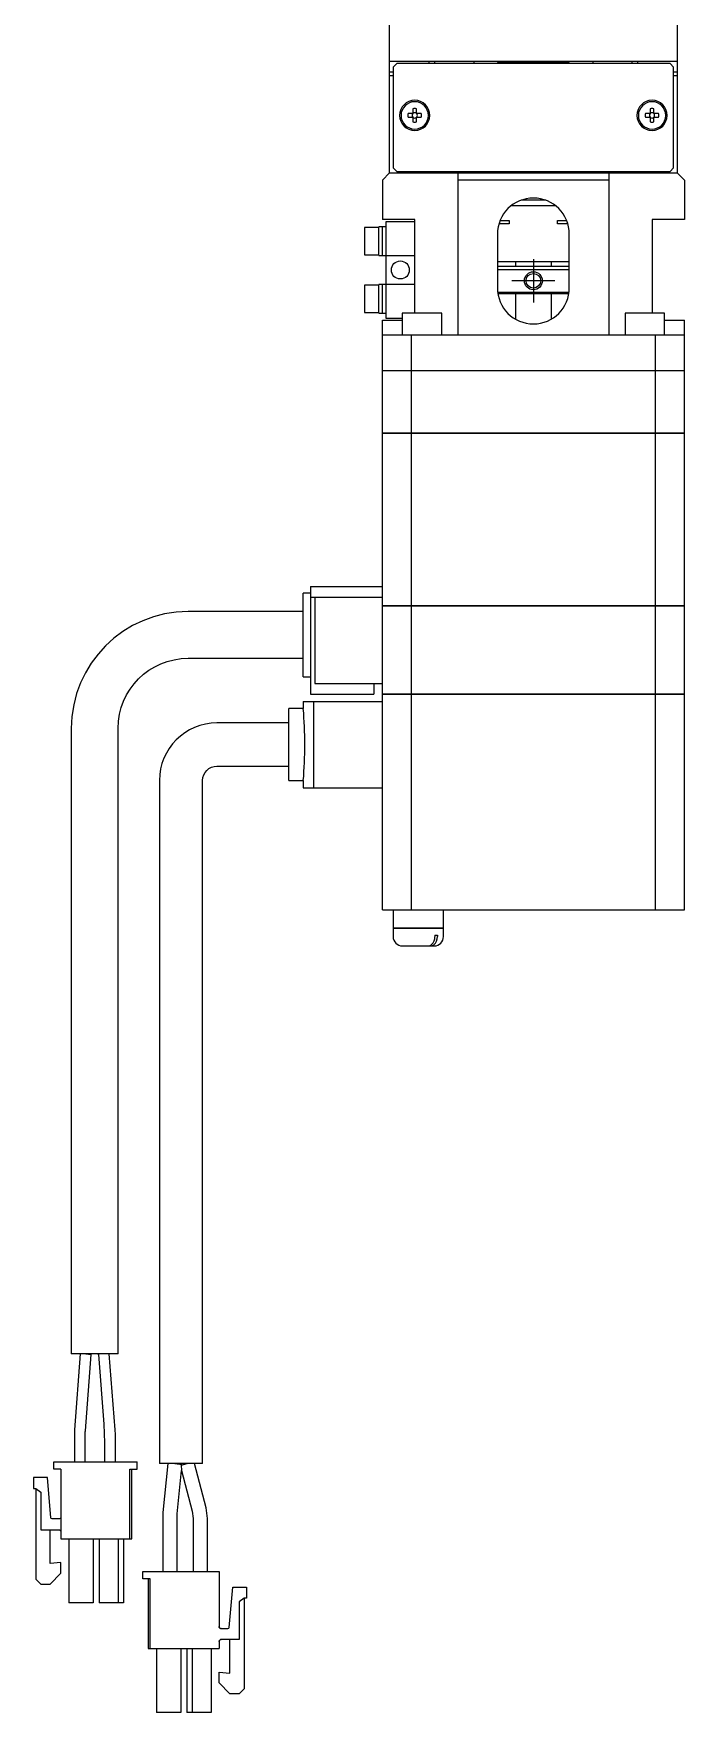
# Model space of a CAD drawing. Extents: x 0 to 1659, y -8 to 1394.
# Drawn here: x 688.7 to 779.2, y 1006.8 to 1240.3 of the extents above; entities that cross this region are included whole.
import ezdxf

# ---------------------------------------------------------------- set-up
doc = ezdxf.new("R2010")
doc.units = 0
doc.header["$LTSCALE"] = 0.5
doc.linetypes.add('CENTER', pattern=[50.8, 31.75, -6.35, 6.35, -6.35])
for name, color, linetype in [('MSM_CENTER', 1, 'CENTER'), ('MSM_CONTINUOUS', 7, 'CONTINUOUS'), ('MSM_NARROW', 5, 'CONTINUOUS')]:
    doc.layers.add(name, color=color, linetype=linetype)

msp = doc.modelspace()

# ---------------------------------------------------------------- linework, layer by layer
at = {"layer": 'MSM_CENTER'}
for p, q in [((758.15, 1208.94), (758.15, 1202.94)), ((761.15, 1205.94), (755.15, 1205.94))]:
    msp.add_line(p, q, dxfattribs=at)
at = {"layer": 'MSM_CONTINUOUS'}
for p, q in [((738.15, 1220.94), (738.15, 1258.44)), ((778.15, 1258.44), (778.15, 1220.94)), ((778.15, 1236.44), (738.15, 1236.44)), ((739.15, 1236.14), (738.65, 1235.64)), ((738.65, 1235.64), (738.65, 1221.64)), ((777.15, 1236.14), (739.15, 1236.14)), ((743.65, 1236.14), (743.65, 1236.44)), ((744.4, 1236.44), (744.4, 1236.14)), ((749.9, 1236.14), (749.9, 1236.44)), ((753.35, 1236.44), (753.15, 1236.24)), ((763.15, 1236.24), (753.15, 1236.24)), ((753.15, 1236.24), (753.15, 1236.14)), ((763.15, 1236.24), (762.95, 1236.44)), ((763.15, 1236.14), (763.15, 1236.24)), ((766.4, 1236.44), (766.4, 1236.14)), ((771.9, 1236.14), (771.9, 1236.44)), ((772.65, 1236.44), (772.65, 1236.14)), ((777.65, 1235.64), (777.15, 1236.14)), ((777.65, 1221.64), (777.65, 1235.64)), ((738.65, 1234.94), (738.15, 1234.94)), ((738.65, 1234.44), (738.15, 1234.44)), ((778.15, 1234.94), (777.65, 1234.94)), ((778.15, 1234.44), (777.65, 1234.44)), ((741.41, 1229.18), (740.73, 1229.18)), ((740.73, 1228.7), (741.41, 1228.7)), ((741.41, 1229.86), (741.41, 1229.18)), ((741.41, 1228.7), (741.41, 1228.02)), ((741.89, 1229.18), (741.89, 1229.86)), ((742.57, 1229.18), (741.89, 1229.18)), ((741.89, 1228.02), (741.89, 1228.7)), ((741.89, 1228.7), (742.57, 1228.7)), ((774.41, 1229.18), (773.73, 1229.18)), ((773.73, 1228.7), (774.41, 1228.7)), ((774.41, 1229.86), (774.41, 1229.18)), ((774.41, 1228.7), (774.41, 1228.02)), ((774.89, 1229.18), (774.89, 1229.86)), ((775.57, 1229.18), (774.89, 1229.18)), ((774.89, 1228.7), (775.57, 1228.7)), ((774.89, 1228.02), (774.89, 1228.7)), ((738.65, 1221.64), (739.15, 1221.14)), ((739.15, 1221.14), (777.15, 1221.14)), ((743.65, 1221.14), (743.65, 1220.94)), ((748.15, 1221.14), (748.15, 1220.94)), ((750.65, 1221.14), (750.65, 1220.94)), ((765.65, 1220.94), (765.65, 1221.14)), ((768.15, 1220.94), (768.15, 1221.14)), ((772.65, 1220.94), (772.65, 1221.14)), ((777.15, 1221.14), (777.65, 1221.64)), ((738.15, 1220.94), (737.15, 1219.94)), ((737.15, 1219.94), (737.15, 1214.44)), ((738.15, 1220.94), (778.15, 1220.94)), ((747.65, 1220.94), (747.65, 1198.44)), ((768.65, 1219.94), (747.65, 1219.94)), ((768.65, 1220.94), (768.65, 1198.44)), ((779.15, 1219.94), (778.15, 1220.94)), ((779.15, 1219.94), (779.15, 1214.44)), ((759.86, 1217.14), (756.45, 1217.14)), ((756.9, 1217.28), (756.9, 1217.14)), ((759.4, 1217.14), (759.4, 1217.28)), ((741.65, 1214.44), (737.15, 1214.44)), ((737.65, 1214.14), (737.65, 1200.74)), ((741.65, 1214.14), (737.65, 1214.14)), ((741.65, 1201.44), (741.65, 1214.44)), ((753.53, 1214.34), (754.8, 1214.34)), ((754.8, 1214.34), (754.8, 1213.84)), ((761.28, 1216.34), (755.03, 1216.34)), ((761.5, 1214.34), (762.78, 1214.34)), ((761.5, 1213.84), (761.5, 1214.34)), ((779.15, 1214.44), (774.65, 1214.44)), ((774.65, 1214.44), (774.65, 1201.44)), ((734.65, 1213.34), (734.65, 1209.54)), ((736.65, 1213.34), (734.65, 1213.34)), ((736.65, 1209.44), (736.65, 1213.44)), ((737.65, 1213.44), (736.65, 1213.44)), ((737.15, 1209.44), (737.15, 1213.44)), ((753.15, 1212.44), (753.15, 1204.94)), ((754.8, 1213.84), (753.35, 1213.84)), ((762.95, 1213.84), (761.5, 1213.84)), ((763.15, 1204.94), (763.15, 1212.44)), ((734.65, 1209.54), (736.65, 1209.54)), ((736.65, 1209.44), (741.65, 1209.44)), ((753.15, 1208.64), (763.15, 1208.64)), ((763.15, 1207.94), (753.15, 1207.94)), ((763.15, 1207.44), (753.15, 1207.44)), ((755.65, 1208.64), (755.65, 1207.94)), ((760.65, 1207.94), (760.65, 1208.64)), ((734.65, 1205.34), (734.65, 1201.54)), ((736.65, 1205.34), (734.65, 1205.34)), ((736.65, 1201.44), (736.65, 1205.44)), ((741.65, 1205.44), (736.65, 1205.44)), ((737.15, 1201.44), (737.15, 1205.44)), ((753.19, 1204.34), (763.12, 1204.34)), ((763.09, 1204.14), (753.22, 1204.14)), ((755.65, 1204.14), (755.65, 1200.61)), ((760.65, 1200.61), (760.65, 1204.14)), ((734.65, 1201.54), (736.65, 1201.54)), ((736.65, 1201.44), (737.65, 1201.44)), ((737.15, 1184.74), (737.15, 1200.44)), ((737.15, 1200.44), (739.9, 1200.44)), ((737.65, 1200.74), (739.9, 1200.74)), ((745.4, 1201.44), (739.9, 1201.44)), ((739.9, 1201.44), (739.9, 1198.44)), ((745.4, 1198.44), (745.4, 1201.44)), ((776.4, 1201.44), (770.9, 1201.44)), ((770.9, 1201.44), (770.9, 1198.44)), ((776.4, 1198.44), (776.4, 1201.44)), ((776.4, 1200.44), (779.15, 1200.44)), ((779.15, 1184.74), (779.15, 1200.44)), ((737.15, 1198.44), (779.15, 1198.44)), ((741.15, 1198.44), (741.15, 1193.44)), ((775.15, 1193.44), (775.15, 1198.44)), ((737.15, 1193.44), (779.15, 1193.44)), ((741.18, 1184.74), (741.18, 1193.44)), ((775.12, 1184.74), (775.12, 1193.44)), ((779.15, 1184.74), (737.15, 1184.74)), ((779.15, 1184.69), (737.15, 1184.69)), ((737.15, 1148.44), (737.15, 1184.69)), ((737.2, 1184.69), (737.2, 1184.74)), ((741.18, 1160.74), (741.18, 1184.69)), ((741.44, 1184.69), (741.44, 1184.74)), ((774.87, 1184.69), (774.87, 1184.74)), ((775.12, 1160.74), (775.12, 1184.69)), ((779.1, 1184.69), (779.1, 1184.74)), ((779.15, 1160.74), (779.15, 1184.69)), ((727.15, 1163.44), (727.15, 1148.44)), ((727.15, 1163.44), (737.15, 1163.44)), ((726.15, 1150.87), (726.15, 1162.51)), ((727.15, 1162.51), (726.15, 1162.51)), ((727.15, 1161.94), (737.15, 1161.94)), ((727.75, 1161.94), (727.75, 1149.94)), ((779.15, 1160.74), (737.15, 1160.74)), ((779.15, 1160.69), (737.15, 1160.69)), ((737.2, 1160.69), (737.2, 1160.74)), ((741.18, 1148.44), (741.18, 1160.69)), ((741.44, 1160.69), (741.44, 1160.74)), ((774.87, 1160.69), (774.87, 1160.74)), ((775.12, 1148.44), (775.12, 1160.69)), ((779.1, 1160.69), (779.1, 1160.74)), ((779.15, 1148.44), (779.15, 1160.69)), ((726.15, 1159.94), (710.15, 1159.94)), ((710.15, 1153.44), (726.15, 1153.44)), ((726.15, 1150.87), (727.15, 1150.87)), ((727.75, 1149.94), (737.15, 1149.94)), ((735.95, 1149.94), (735.95, 1148.44)), ((724.15, 1136.44), (724.15, 1146.44)), ((726.16, 1146.44), (724.15, 1146.44)), ((726.16, 1147.44), (737.15, 1147.44)), ((726.16, 1147.44), (726.16, 1146.44)), ((727.15, 1148.44), (735.95, 1148.44)), ((727.58, 1147.44), (727.58, 1135.44)), ((779.15, 1148.44), (737.15, 1148.44)), ((737.15, 1118.44), (737.15, 1148.39)), ((779.15, 1148.39), (737.15, 1148.39)), ((737.2, 1148.39), (737.2, 1148.44)), ((741.18, 1118.44), (741.18, 1148.39)), ((741.44, 1148.39), (741.44, 1148.44)), ((774.87, 1148.39), (774.87, 1148.44)), ((775.12, 1118.44), (775.12, 1148.39)), ((779.1, 1148.39), (779.1, 1148.44)), ((779.15, 1118.44), (779.15, 1148.39)), ((724.15, 1144.44), (714.15, 1144.44)), ((693.9, 1143.69), (693.9, 1056.69)), ((700.4, 1056.69), (700.4, 1143.69)), ((714.15, 1138.44), (724.15, 1138.44)), ((706.15, 1136.44), (706.15, 1041.44)), ((712.15, 1041.44), (712.15, 1136.44)), ((724.15, 1136.44), (726.16, 1136.44)), ((726.16, 1136.44), (726.16, 1135.44)), ((726.16, 1135.44), (737.15, 1135.44)), ((737.15, 1118.44), (779.15, 1118.44)), ((738.65, 1118.44), (738.65, 1115.94)), ((745.65, 1115.94), (745.65, 1118.44)), ((738.65, 1115.94), (745.65, 1115.94)), ((738.65, 1115.89), (738.65, 1114.74)), ((738.65, 1115.89), (745.65, 1115.89)), ((738.7, 1115.94), (738.7, 1115.89)), ((744.44, 1114.94), (744.8, 1114.94)), ((744.44, 1114.94), (744.44, 1114.74)), ((744.8, 1114.94), (744.8, 1114.74)), ((745.6, 1115.89), (745.6, 1115.94)), ((745.65, 1114.74), (745.65, 1115.89)), ((739.95, 1113.44), (744.35, 1113.44)), ((700.4, 1056.69), (693.9, 1056.69)), ((695.15, 1056.69), (694.36, 1046.12)), ((695.85, 1046.01), (696.65, 1056.63)), ((695.9, 1056.69), (696.65, 1056.63)), ((697.66, 1056.63), (698.43, 1046.95)), ((699.99, 1046.15), (699.16, 1056.69)), ((698.43, 1046.95), (698.53, 1044.32)), ((694.33, 1045.32), (694.33, 1041.69)), ((695.83, 1041.69), (695.83, 1045.32)), ((698.53, 1044.32), (698.53, 1041.69)), ((700.03, 1041.69), (700.03, 1045.29)), ((691.45, 1040.69), (691.45, 1041.69)), ((691.45, 1041.69), (703.05, 1041.69)), ((703.05, 1040.69), (703.05, 1041.69)), ((712.15, 1041.44), (706.15, 1041.44)), ((707.3, 1041.44), (706.64, 1034.63)), ((708.3, 1041.44), (709.3, 1041.34)), ((709.16, 1041.22), (710, 1041.44)), ((709.29, 1041.25), (709.3, 1041.34)), ((712.63, 1035.31), (711.04, 1041.44)), ((688.65, 1039.49), (688.65, 1037.99)), ((690.57, 1039.49), (688.65, 1039.49)), ((691.05, 1033.92), (690.57, 1039.49)), ((692.45, 1040.69), (691.45, 1040.69)), ((692.45, 1040.69), (692.45, 1030.99)), ((702.05, 1040.69), (703.05, 1040.69)), ((702.05, 1030.99), (702.05, 1040.69)), ((702.3, 1030.99), (702.3, 1040.69)), ((708.63, 1034.44), (709.22, 1040.49)), ((709.16, 1041.22), (709.22, 1040.49)), ((709.22, 1040.49), (710.7, 1034.81)), ((688.65, 1037.99), (688.95, 1037.99)), ((688.95, 1037.99), (689.65, 1037.49)), ((688.95, 1037.99), (688.95, 1025.39)), ((689.65, 1037.49), (689.65, 1032.24)), ((706.64, 1034.63), (706.63, 1034.34)), ((706.63, 1034.34), (706.63, 1026.44)), ((708.63, 1034.34), (708.63, 1034.44)), ((708.63, 1026.44), (708.63, 1034.34)), ((710.7, 1034.81), (710.83, 1033.8)), ((712.83, 1033.8), (712.63, 1035.31)), ((689.65, 1032.24), (692.15, 1032.24)), ((690.95, 1027.56), (690.95, 1032.24)), ((692.15, 1033.74), (691.25, 1033.74)), ((710.83, 1033.8), (710.83, 1026.44)), ((712.83, 1026.44), (712.83, 1033.8)), ((692.45, 1030.99), (702.3, 1030.99)), ((693.55, 1030.99), (693.55, 1022.09)), ((696.95, 1030.99), (696.95, 1022.09)), ((697.75, 1030.99), (697.75, 1022.09)), ((700.4, 1030.99), (700.4, 1022.09)), ((701.15, 1030.99), (701.15, 1022.09)), ((692.45, 1027.69), (690.95, 1027.56)), ((692.45, 1026.19), (692.45, 1027.69)), ((688.95, 1025.39), (689.65, 1024.69)), ((690.95, 1024.69), (692.45, 1026.19)), ((703.85, 1025.44), (703.85, 1026.44)), ((703.85, 1026.44), (714.45, 1026.44)), ((704.85, 1025.44), (703.85, 1025.44)), ((704.6, 1025.44), (704.6, 1015.74)), ((704.85, 1015.74), (704.85, 1025.44)), ((714.45, 1026.44), (714.45, 1018.79)), ((714.45, 1026.44), (714.45, 1018.79)), ((689.65, 1024.69), (690.95, 1024.69)), ((715.85, 1018.67), (716.34, 1024.24)), ((716.34, 1024.24), (718.25, 1024.24)), ((717.95, 1022.74), (717.25, 1022.24)), ((717.95, 1022.74), (717.25, 1022.24)), ((718.25, 1022.74), (717.95, 1022.74)), ((717.95, 1022.74), (717.95, 1010.14)), ((717.95, 1022.74), (717.95, 1010.14)), ((718.25, 1024.24), (718.25, 1022.74)), ((718.25, 1024.24), (718.25, 1022.74)), ((696.95, 1022.09), (693.55, 1022.09)), ((701.15, 1022.09), (697.75, 1022.09)), ((717.25, 1022.24), (717.25, 1016.99)), ((717.25, 1022.24), (717.25, 1016.99)), ((714.45, 1018.79), (714.45, 1018.79)), ((714.75, 1018.49), (715.65, 1018.49)), ((704.6, 1015.74), (714.45, 1015.74)), ((705.75, 1015.74), (705.75, 1006.84)), ((709.15, 1015.74), (709.15, 1006.84)), ((709.15, 1015.74), (709.15, 1006.84)), ((709.95, 1015.74), (709.95, 1006.84)), ((710.7, 1015.74), (710.7, 1006.84)), ((713.35, 1015.74), (713.35, 1006.84)), ((713.35, 1015.74), (713.35, 1006.84)), ((714.45, 1016.69), (714.45, 1016.7)), ((714.45, 1016.69), (714.45, 1015.74)), ((714.45, 1016.69), (714.45, 1015.74)), ((717.25, 1016.99), (714.75, 1016.99)), ((715.95, 1012.31), (715.95, 1016.99)), ((714.45, 1010.94), (714.45, 1012.44)), ((714.45, 1012.44), (715.95, 1012.31)), ((714.45, 1012.44), (715.95, 1012.31)), ((715.95, 1009.44), (714.45, 1010.94)), ((717.25, 1009.44), (715.95, 1009.44)), ((717.95, 1010.14), (717.25, 1009.44)), ((717.95, 1010.14), (717.25, 1009.44)), ((709.15, 1006.84), (705.75, 1006.84)), ((713.35, 1006.84), (709.95, 1006.84))]:
    msp.add_line(p, q, dxfattribs=at)
for points in [[(696.65, 1056.63, 0), (696.65, 1056.63, 0), (696.65, 1056.64, 0), (696.65, 1056.64, 0), (696.65, 1056.64, 0), (696.65, 1056.64, 0), (696.65, 1056.64, 0), (696.65, 1056.64, 0), (696.65, 1056.64, 0), (696.65, 1056.64, 0), (696.65, 1056.64, 0), (696.65, 1056.64, 0), (696.65, 1056.64, 0), (696.65, 1056.64, 0), (696.65, 1056.64, 0), (696.65, 1056.64, 0), (696.65, 1056.64, 0), (696.65, 1056.64, 0), (696.65, 1056.64, 0), (696.65, 1056.64, 0), (696.65, 1056.64, 0), (696.65, 1056.64, 0), (696.65, 1056.64, 0), (696.65, 1056.64, 0), (696.65, 1056.64, 0), (696.65, 1056.65, 0), (696.65, 1056.65, 0), (696.65, 1056.65, 0), (696.65, 1056.65, 0), (696.65, 1056.65, 0), (696.65, 1056.65, 0), (696.65, 1056.65, 0), (696.65, 1056.65, 0), (696.65, 1056.65, 0), (696.65, 1056.65, 0), (696.65, 1056.65, 0), (696.65, 1056.65, 0), (696.65, 1056.65, 0), (696.65, 1056.65, 0), (696.65, 1056.65, 0), (696.65, 1056.65, 0), (696.65, 1056.65, 0), (696.65, 1056.65, 0), (696.65, 1056.65, 0), (696.65, 1056.65, 0), (696.65, 1056.65, 0), (696.65, 1056.65, 0), (696.65, 1056.65, 0), (696.65, 1056.66, 0), (696.65, 1056.66, 0), (696.65, 1056.66, 0), (696.65, 1056.66, 0), (696.65, 1056.66, 0), (696.65, 1056.66, 0), (696.65, 1056.66, 0), (696.65, 1056.66, 0), (696.65, 1056.66, 0), (696.65, 1056.66, 0), (696.65, 1056.66, 0), (696.65, 1056.66, 0), (696.65, 1056.66, 0), (696.65, 1056.66, 0), (696.65, 1056.66, 0), (696.65, 1056.66, 0), (696.64, 1056.66, 0), (696.64, 1056.66, 0), (696.64, 1056.66, 0), (696.64, 1056.66, 0), (696.64, 1056.66, 0), (696.64, 1056.66, 0), (696.64, 1056.66, 0), (696.64, 1056.67, 0), (696.64, 1056.67, 0), (696.64, 1056.67, 0), (696.64, 1056.67, 0), (696.64, 1056.67, 0), (696.64, 1056.67, 0), (696.64, 1056.67, 0), (696.64, 1056.67, 0), (696.64, 1056.67, 0), (696.64, 1056.67, 0), (696.64, 1056.67, 0), (696.64, 1056.67, 0), (696.64, 1056.67, 0), (696.64, 1056.67, 0), (696.64, 1056.67, 0), (696.64, 1056.67, 0), (696.64, 1056.67, 0), (696.64, 1056.67, 0), (696.64, 1056.67, 0), (696.64, 1056.67, 0), (696.64, 1056.67, 0), (696.64, 1056.67, 0), (696.64, 1056.67, 0), (696.64, 1056.68, 0), (696.64, 1056.68, 0), (696.64, 1056.68, 0), (696.64, 1056.68, 0), (696.64, 1056.68, 0), (696.64, 1056.68, 0), (696.64, 1056.68, 0), (696.63, 1056.68, 0), (696.63, 1056.68, 0), (696.63, 1056.68, 0), (696.63, 1056.68, 0), (696.63, 1056.68, 0), (696.63, 1056.68, 0), (696.63, 1056.68, 0), (696.63, 1056.68, 0), (696.63, 1056.68, 0), (696.63, 1056.68, 0), (696.63, 1056.68, 0), (696.63, 1056.68, 0), (696.63, 1056.68, 0), (696.63, 1056.68, 0), (696.63, 1056.68, 0), (696.63, 1056.69, 0), (696.63, 1056.69, 0), (696.63, 1056.69, 0), (696.63, 1056.69, 0), (696.63, 1056.69, 0), (696.63, 1056.69, 0), (696.63, 1056.69, 0), (696.63, 1056.69, 0), (696.63, 1056.69, 0), (696.63, 1056.69, 0), (696.63, 1056.69, 0), (696.63, 1056.69, 0), (696.62, 1056.69, 0)], [(697.65, 1056.63, 0), (697.65, 1056.63, 0), (697.65, 1056.63, 0), (697.65, 1056.63, 0), (697.65, 1056.63, 0), (697.65, 1056.63, 0), (697.65, 1056.63, 0), (697.65, 1056.63, 0), (697.65, 1056.63, 0), (697.65, 1056.64, 0), (697.65, 1056.64, 0), (697.65, 1056.64, 0), (697.65, 1056.64, 0), (697.65, 1056.64, 0), (697.65, 1056.64, 0), (697.65, 1056.64, 0), (697.65, 1056.64, 0), (697.65, 1056.64, 0), (697.65, 1056.64, 0), (697.65, 1056.64, 0), (697.65, 1056.64, 0), (697.65, 1056.64, 0), (697.65, 1056.64, 0), (697.65, 1056.64, 0), (697.66, 1056.64, 0), (697.66, 1056.64, 0), (697.66, 1056.64, 0), (697.66, 1056.64, 0), (697.66, 1056.64, 0), (697.66, 1056.64, 0), (697.66, 1056.64, 0), (697.66, 1056.65, 0), (697.66, 1056.65, 0), (697.66, 1056.65, 0), (697.66, 1056.65, 0), (697.66, 1056.65, 0), (697.66, 1056.65, 0), (697.66, 1056.65, 0), (697.66, 1056.65, 0), (697.66, 1056.65, 0), (697.66, 1056.65, 0), (697.66, 1056.65, 0), (697.66, 1056.65, 0), (697.66, 1056.65, 0), (697.66, 1056.65, 0), (697.66, 1056.65, 0), (697.66, 1056.65, 0), (697.66, 1056.65, 0), (697.66, 1056.65, 0), (697.66, 1056.65, 0), (697.66, 1056.65, 0), (697.66, 1056.65, 0), (697.66, 1056.65, 0), (697.66, 1056.66, 0), (697.66, 1056.66, 0), (697.66, 1056.66, 0), (697.66, 1056.66, 0), (697.66, 1056.66, 0), (697.66, 1056.66, 0), (697.66, 1056.66, 0), (697.66, 1056.66, 0), (697.66, 1056.66, 0), (697.66, 1056.66, 0), (697.66, 1056.66, 0), (697.66, 1056.66, 0), (697.66, 1056.66, 0), (697.66, 1056.66, 0), (697.66, 1056.66, 0), (697.66, 1056.66, 0), (697.66, 1056.66, 0), (697.66, 1056.66, 0), (697.66, 1056.66, 0), (697.66, 1056.66, 0), (697.66, 1056.66, 0), (697.66, 1056.67, 0), (697.66, 1056.67, 0), (697.66, 1056.67, 0), (697.66, 1056.67, 0), (697.66, 1056.67, 0), (697.66, 1056.67, 0), (697.66, 1056.67, 0), (697.67, 1056.67, 0), (697.67, 1056.67, 0), (697.67, 1056.67, 0), (697.67, 1056.67, 0), (697.67, 1056.67, 0), (697.67, 1056.67, 0), (697.67, 1056.67, 0), (697.67, 1056.67, 0), (697.67, 1056.67, 0), (697.67, 1056.67, 0), (697.67, 1056.67, 0), (697.67, 1056.67, 0), (697.67, 1056.67, 0), (697.67, 1056.67, 0), (697.67, 1056.67, 0), (697.67, 1056.68, 0), (697.67, 1056.68, 0), (697.67, 1056.68, 0), (697.67, 1056.68, 0), (697.67, 1056.68, 0), (697.67, 1056.68, 0), (697.67, 1056.68, 0), (697.67, 1056.68, 0), (697.67, 1056.68, 0), (697.67, 1056.68, 0), (697.67, 1056.68, 0), (697.67, 1056.68, 0), (697.67, 1056.68, 0), (697.67, 1056.68, 0), (697.68, 1056.68, 0), (697.68, 1056.68, 0), (697.68, 1056.68, 0), (697.68, 1056.68, 0), (697.68, 1056.68, 0), (697.68, 1056.68, 0), (697.68, 1056.68, 0), (697.68, 1056.69, 0), (697.68, 1056.69, 0), (697.68, 1056.69, 0), (697.68, 1056.69, 0), (697.68, 1056.69, 0), (697.68, 1056.69, 0), (697.68, 1056.69, 0), (697.68, 1056.69, 0), (697.68, 1056.69, 0), (697.68, 1056.69, 0), (697.68, 1056.69, 0), (697.68, 1056.69, 0)]]:
    msp.add_polyline3d(points, dxfattribs=at)
at = {"layer": 'MSM_CONTINUOUS', "extrusion": (0, 0, -1)}
for centre, radius in [((-741.65, 1228.94), 2.1), ((-741.65, 1228.94), 1.9), ((-774.65, 1228.94), 2.1), ((-774.65, 1228.94), 1.9)]:
    msp.add_circle(centre, radius, dxfattribs=at)
at = {"layer": 'MSM_CONTINUOUS'}
for centre, radius in [((739.65, 1207.44), 1.25), ((758.15, 1205.94), 1.02)]:
    msp.add_circle(centre, radius, dxfattribs=at)
for centre, radius, start, end in [((741.65, 1228.94), 0.95, 165.3667, 194.6333), ((741.65, 1228.94), 0.365, 138.8496, 221.1504), ((741.65, 1228.94), 0.95, 75.3667, 104.6333), ((741.65, 1228.94), 0.365, 48.8496, 131.1504), ((741.65, 1228.94), 0.365, 228.8496, 311.1504), ((741.65, 1228.94), 0.365, 318.8496, 41.1504), ((741.65, 1228.94), 0.95, 345.3667, 14.6333), ((774.65, 1228.94), 0.95, 165.3667, 194.6333), ((774.65, 1228.94), 0.365, 138.8496, 221.1504), ((774.65, 1228.94), 0.95, 75.3667, 104.6333), ((774.65, 1228.94), 0.365, 48.8496, 131.1504), ((774.65, 1228.94), 0.365, 228.8496, 311.1504), ((774.65, 1228.94), 0.365, 318.8496, 41.1504), ((774.65, 1228.94), 0.95, 345.3667, 14.6333), ((741.65, 1228.94), 0.95, 255.3667, 284.6333), ((774.65, 1228.94), 0.95, 255.3667, 284.6333), ((758.15, 1212.44), 5, 0, 180), ((758.15, 1204.94), 5, 180, 0), ((710.15, 1143.69), 16.25, 90, 180), ((666.11, 1141.43), 60.26, 0.0102, 4.77), ((714.15, 1136.44), 8, 90, 180), ((666.14, 1141.45), 60.23, 355.2289, 359.9909), ((739.95, 1114.74), 1.3, 180, 270), ((743.06, 1114.65), 1.39, 312.8199, 3.04), ((743.39, 1114.66), 1.41, 311.3743, 2.8178), ((744.35, 1114.74), 1.3, 270, 0), ((743.5, 1114.19), 0.754, 275.8166, 311.8939), ((743.85, 1114.19), 0.751, 271.7681, 308.8955), ((705.08, 1045.32), 10.75, 175.7108, 180), ((689.28, 1045.29), 10.75, 0, 4.548), ((714.75, 1018.79), 0.3, 180, 270), ((714.75, 1018.79), 0.3, 180, 270), ((715.65, 1018.69), 0.2, 270, 355), ((714.75, 1016.69), 0.3, 90, 180)]:
    msp.add_arc(centre, radius, start, end, dxfattribs=at)
at = {"layer": 'MSM_CONTINUOUS', "extrusion": (0, 0, -1)}
for centre, radius, start, end in [((-710.15, 1143.69), 9.75, 0, 90), ((-714.15, 1136.44), 2, 0, 90), ((-705.08, 1045.32), 9.25, 0, 4.2892), ((-691.25, 1033.94), 0.2, 270, 355), ((-692.15, 1034.04), 0.3, 180, 270), ((-692.15, 1031.94), 0.3, 90, 180), ((-714.75, 1018.79), 0.3, 270, 0), ((-714.75, 1018.79), 0.3, 270, 0), ((-714.75, 1016.69), 0.3, 0, 90), ((-714.75, 1016.69), 0.3, 0, 90)]:
    msp.add_arc(centre, radius, start, end, dxfattribs=at)
at = {"layer": 'MSM_NARROW'}
msp.add_circle((758.15, 1205.94), 1.25, dxfattribs=at)

doc.saveas('drawing.dxf')
